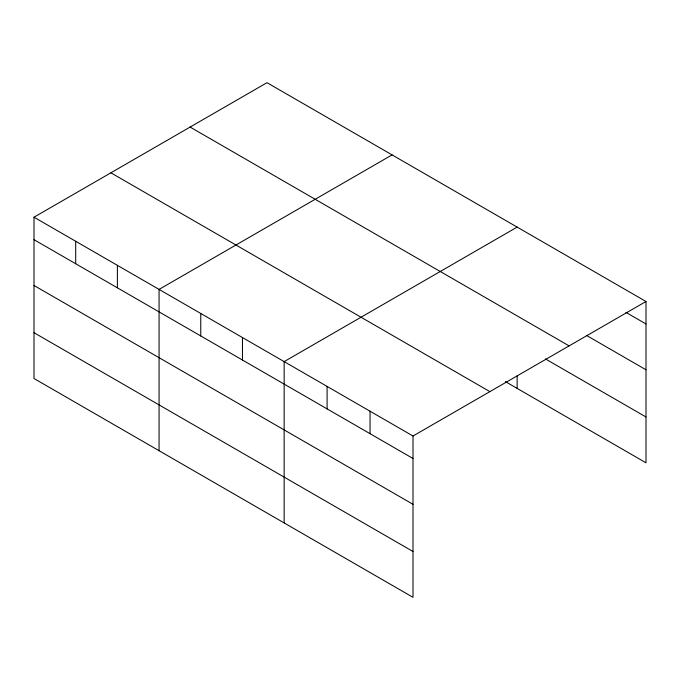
<?xml version="1.0" encoding="UTF-8"?>
<svg xmlns="http://www.w3.org/2000/svg" width="680" height="680" viewBox="0 0 680 680"><rect width="100%" height="100%" fill="white"/><g stroke="black" fill="none" stroke-linecap="round" stroke-linejoin="round"><path stroke-width="1.02" d="M34 217.201L413.006 436.016L413.006 597.321L34 378.505L34 217.201L266.993 82.679L646 301.495L646 462.8L505.359 381.599M392.071 154.895L159.069 289.408L159.069 450.712M517.14 227.103L284.147 361.624L284.147 522.92M413.006 436.016L646 301.495M625.898 312.358L646 323.969M586.593 335.486L646 369.784M190.111 127.075L569.109 345.89M545.471 358.947L646 416.984M110.891 172.814L489.889 391.629M34 239.675L413.006 458.49M34 285.481L413.006 504.305M34 332.69L413.006 551.505M517.14 375.904L517.14 388.399M370.048 411.221L370.048 433.687M327.097 386.418L327.097 408.892M242.454 337.552L242.454 360.017M200.761 313.48L200.761 335.945M117.385 265.344L117.385 287.81M75.692 241.273L75.692 263.738"/></g></svg>
